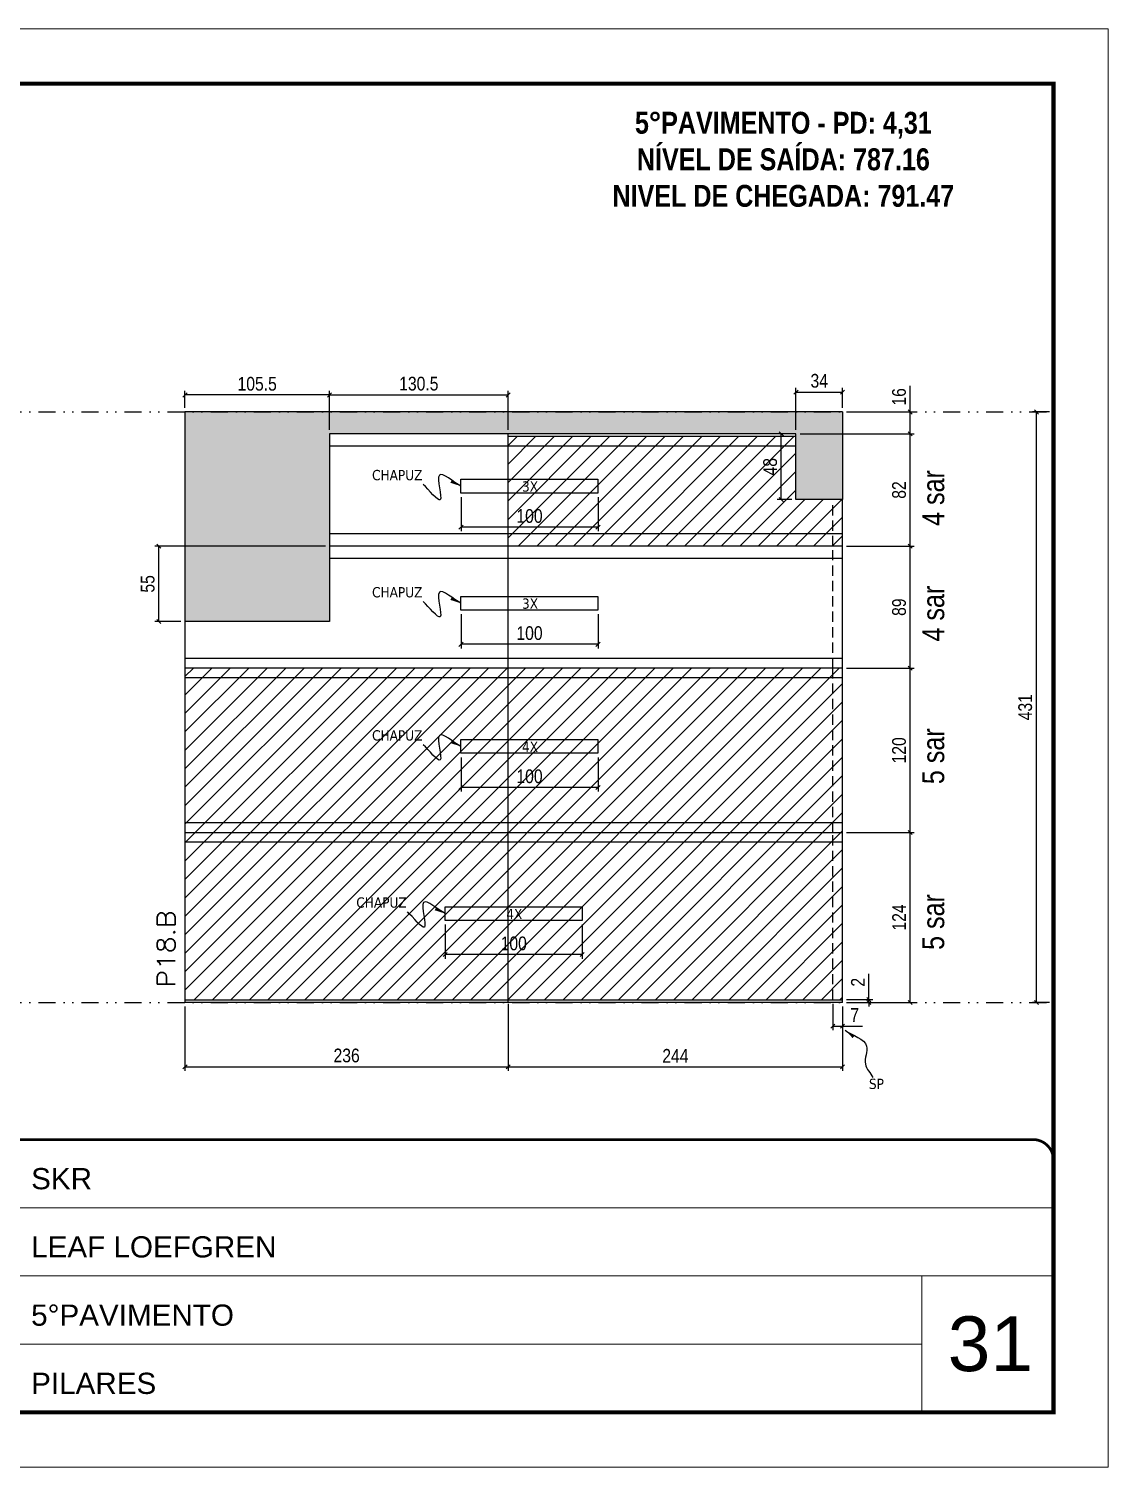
# Model space of a CAD drawing. Extents: x 14400 to 27878, y -21631 to 6985.
# Drawn here: x 18294 to 19082, y -2105 to -1055 of the extents above; entities that cross this region are included whole.
import ezdxf

# ---------------------------------------------------------------- set-up
doc = ezdxf.new("R2010")
doc.units = 0
for name, pattern in [('CONTINUO', [0]), ('DASHED', [0.75, 0.5, -0.25]), ('DIVIDE2', [0.625, 0.25, -0.125, 0, -0.125, 0, -0.125]), ('HIDDEN', [0.375, 0.25, -0.125])]:
    doc.linetypes.add(name, pattern=pattern)
for name, color, linetype, lineweight in [('CARIMBO', 255, 'Continuous', 9), ('Folhas', 255, 'Continuous', 9), ('Hachura', 251, 'Continuous', 9), ('SARRAFO DE PRESSAO', 251, 'DASHED', 9), ('Texto Seção', 7, 'Continuous', 15)]:
    doc.layers.add(name, color=color, linetype=linetype, lineweight=lineweight)
for name, color, linetype in [('COTA', 241, 'Continuous'), ('NOMENCLATURA', 7, 'Continuous'), ('Nível', 160, 'Continuous'), ('Painéis', 200, 'Continuous'), ('SARR_2.2x10', 60, 'Continuous'), ('SARR_2.2x7', 40, 'Continuous'), ('Sarrafo de Pressão', 42, 'HIDDEN'), ('texto', 7, 'Continuous')]:
    doc.layers.add(name, color=color, linetype=linetype)
doc.styles.add('ARIAL', font='arial.ttf')
doc.styles.add('ARIAL_NARROW', font='ARIALN.TTF', dxfattribs={"height": 0.2})
doc.styles.add('COTA TECNICA', font='techl___.ttf', dxfattribs={"height": 10})
doc.styles.add('COTA TECNICA-50', font='techl___.ttf', dxfattribs={"height": 10})
doc.styles.add('REGUA-120', font='ROMANS.shx', dxfattribs={"height": 15})
doc.styles.add('ROMANC', font='techb___.ttf', dxfattribs={"height": 2.5})
doc.styles.get("Standard").update_dxf_attribs({"font": 'arial.ttf'})
doc.dimstyles.new('COTA PAINEL-50', dxfattribs={"dimtxt": 10, "dimasz": 3, "dimexe": 3, "dimexo": 3, "dimgap": 3, "dimtad": 1, "dimdec": 1, "dimzin": 12, "dimdsep": 46, "dimtxsty": 'COTA TECNICA-50', "dimblk1": 'OBLIQUE', "dimblk2": 'OBLIQUE', "dimsah": 1, "dimcen": 0.9, "dimclrd": 4, "dimclre": 4, "dimclrt": 240, "dimadec": 1, "dimazin": 3, "dimtfac": 1, "dimtdec": 1, "dimtmove": 0, "dimatfit": 3, "dimfxl": 1, "dimtolj": 1, "dimtzin": 12, "dimarcsym": 0})
doc.dimstyles.new('PAINEL', dxfattribs={"dimtxt": 10, "dimasz": 3, "dimexe": 3, "dimexo": 3, "dimgap": 3, "dimtad": 1, "dimdec": 1, "dimzin": 12, "dimdsep": 46, "dimtxsty": 'COTA TECNICA', "dimblk1": 'OBLIQUE', "dimblk2": 'OBLIQUE', "dimsah": 1, "dimcen": 0.9, "dimclrd": 4, "dimclre": 4, "dimclrt": 240, "dimadec": 1, "dimazin": 3, "dimtfac": 1, "dimtdec": 1, "dimtmove": 0, "dimatfit": 3, "dimfxl": 1, "dimtolj": 1, "dimtzin": 12, "dimarcsym": 0})
doc.dimstyles.get("Standard").update_dxf_attribs({"dimtxt": 0.18, "dimasz": 0.18, "dimexe": 0.18, "dimexo": 0.0625, "dimgap": 0.09, "dimtad": 0, "dimtih": 1, "dimtoh": 1, "dimdec": 4, "dimzin": 0, "dimdsep": 46, "dimtxsty": 'Standard', "dimcen": 0.09, "dimadec": 0, "dimazin": 0, "dimtfac": 1, "dimtdec": 4, "dimtofl": 0, "dimtmove": 0, "dimatfit": 3, "dimfxl": 1, "dimtolj": 1, "dimtzin": 0, "dimarcsym": 0})

# ---------------------------------------------------------------- blocks, each defined once
blk = doc.blocks.new('9999999999')
at = {"color": 30, "linetype": 'CONTINUO'}
for p, q in [((98564.6, 34379.6), (99584, 34379.6)), ((98564.6, 34329.8), (99488, 34329.8)), ((99584, 34329.8), (99488, 34329.8)), ((99488, 34329.8), (99488, 34230.2)), ((98564.6, 34280), (99488, 34280))]:
    blk.add_line(p, q, dxfattribs=at)
at = {"color": 30, "linetype": 'CONTINUO', "const_width": 2}
blk.add_lwpolyline([(99584, 34230.2), (99584, 34414.4, 0.414214), (99569, 34429.4), (98229, 34429.4, 0.414214), (98214, 34414.4), (98214, 34245.2, 0.414214), (98229, 34230.2), (99584, 34230.2)], format="xyb", dxfattribs=at)
at = {"layer": 'Folhas'}
blk.add_lwpolyline([(98139, 34190.2), (99624, 34190.2), (99624, 35240.2), (98139, 35240.2)], close=True, dxfattribs=at)
at = {"layer": 'Folhas', "color": 30, "const_width": 3}
blk.add_lwpolyline([(98214, 34230.2), (99584, 34230.2), (99584, 35200.2), (98214, 35200.2)], close=True, dxfattribs=at)
at = {"color": 7, "linetype": 'Continuous', "ltscale": 5, "style": 'ARIAL'}
for s, height, p in [('SKR', 15.48, (98837.7, 34393.1)), ('LEAF LOEFGREN', 15.483, (98837.7, 34343.3)), ('5°PAVIMENTO', 15.483, (98837.7, 34293.5)), ('PILARES', 15.48, (98837.7, 34243.7))]:
    blk.add_text(s, height=height, dxfattribs=at).set_placement(p)
blk = doc.blocks.new('_Oblique')
at = {"color": 0, "linetype": 'ByBlock', "lineweight": -2}
blk.add_line((-0.5, -0.5), (0.5, 0.5), dxfattribs=at)
blk = doc.blocks.new('*D2046')
at = {"layer": 'COTA', "color": 4, "lineweight": -2, "transparency": 16777216}
for p, q in [((18881, -1767), (18881, -1786.3)), ((18888, -1769), (18888, -1786.3)), ((18881, -1783.3), (18888, -1783.3)), ((18888, -1783.3), (18902.7, -1783.3))]:
    blk.add_line(p, q, dxfattribs=at)
at = {"layer": 'Defpoints', "color": 0, "transparency": 16777216}
for p in [(18881, -1764), (18888, -1766), (18888, -1783.3)]:
    blk.add_point(p, dxfattribs=at)
at = {"layer": 'COTA', "color": 4, "lineweight": -2, "transparency": 16777216, "xscale": 3, "yscale": 3, "zscale": 3, "rotation": 180}
blk.add_blockref('_Oblique', (18881, -1783.3), dxfattribs=at)
at = {"layer": 'COTA', "color": 4, "lineweight": -2, "transparency": 16777216, "xscale": 3, "yscale": 3, "zscale": 3}
blk.add_blockref('_Oblique', (18888, -1783.3), dxfattribs=at)
at = {"layer": 'COTA', "color": 240, "transparency": 16777216, "insert": (18896.9, -1775.2), "char_height": 10, "attachment_point": 5, "style": 'COTA TECNICA-50'}
blk.add_mtext('\\A1;7', dxfattribs=at)
blk = doc.blocks.new('*D2047')
at = {"layer": 'COTA', "color": 4, "lineweight": -2, "transparency": 16777216}
for p, q in [((18907.2, -1764), (18907.2, -1745.2)), ((18891, -1764), (18910.2, -1764)), ((18891, -1766), (18910.2, -1766)), ((18907.2, -1766), (18907.2, -1764)), ((18907.2, -1766), (18907.2, -1769))]:
    blk.add_line(p, q, dxfattribs=at)
at = {"layer": 'Defpoints', "color": 0, "transparency": 16777216}
for p in [(18888, -1764), (18888, -1766), (18907.2, -1766)]:
    blk.add_point(p, dxfattribs=at)
at = {"layer": 'COTA', "color": 4, "lineweight": -2, "transparency": 16777216, "xscale": 3, "yscale": 3, "zscale": 3}
for p, rotation in [((18907.2, -1764), 270), ((18907.2, -1766), 90)]:
    blk.add_blockref('_Oblique', p, dxfattribs=dict(at, rotation=rotation))
at = {"layer": 'COTA', "color": 240, "transparency": 16777216, "insert": (18899.2, -1751.3), "char_height": 10, "attachment_point": 5, "rotation": 90, "style": 'COTA TECNICA-50'}
blk.add_mtext('\\A1;2', dxfattribs=at)
blk = doc.blocks.new('*D2048')
at = {"layer": 'COTA', "color": 4, "lineweight": -2, "transparency": 16777216}
for p, q in [((18891, -1642), (18940.4, -1642)), ((18937.4, -1766), (18937.4, -1642)), ((18891, -1766), (18940.4, -1766))]:
    blk.add_line(p, q, dxfattribs=at)
at = {"layer": 'Defpoints', "color": 0, "transparency": 16777216}
for p in [(18888, -1642), (18937.4, -1642), (18888, -1766)]:
    blk.add_point(p, dxfattribs=at)
at = {"layer": 'COTA', "color": 4, "lineweight": -2, "transparency": 16777216, "xscale": 3, "yscale": 3, "zscale": 3}
for p, rotation in [((18937.4, -1642), 90), ((18937.4, -1766), 270)]:
    blk.add_blockref('_Oblique', p, dxfattribs=dict(at, rotation=rotation))
at = {"layer": 'COTA', "color": 240, "transparency": 16777216, "insert": (18929.3, -1704), "char_height": 10, "attachment_point": 5, "rotation": 90, "style": 'COTA TECNICA'}
blk.add_mtext('\\A1;124', dxfattribs=at)
blk = doc.blocks.new('*D2049')
at = {"layer": 'COTA', "color": 4, "linetype": 'ByBlock', "lineweight": -2, "transparency": 16777216}
for p, q in [((18598, -1709.2), (18598, -1734.1)), ((18698, -1709.2), (18698, -1734.1)), ((18698, -1731.1), (18598, -1731.1))]:
    blk.add_line(p, q, dxfattribs=at)
at = {"layer": 'Defpoints', "color": 0, "linetype": 'ByBlock', "transparency": 16777216}
for p in [(18598, -1706.2), (18698, -1706.2), (18598, -1731.1)]:
    blk.add_point(p, dxfattribs=at)
at = {"layer": 'COTA', "color": 4, "linetype": 'ByBlock', "lineweight": -2, "transparency": 16777216, "xscale": 3, "yscale": 3, "zscale": 3, "rotation": 180}
blk.add_blockref('_Oblique', (18598, -1731.1), dxfattribs=at)
at = {"layer": 'COTA', "color": 4, "linetype": 'ByBlock', "lineweight": -2, "transparency": 16777216, "xscale": 3, "yscale": 3, "zscale": 3}
blk.add_blockref('_Oblique', (18698, -1731.1), dxfattribs=at)
at = {"layer": 'COTA', "color": 240, "linetype": 'ByBlock', "transparency": 16777216, "insert": (18648, -1723), "char_height": 10, "attachment_point": 5, "style": 'COTA TECNICA'}
blk.add_mtext('\\A1;100', dxfattribs=at)
blk = doc.blocks.new('*D2050')
at = {"layer": 'COTA', "color": 4, "lineweight": -2, "transparency": 16777216}
for p, q in [((18408, -1769), (18408, -1816)), ((18644, -1767), (18644, -1816)), ((18408, -1813), (18644, -1813))]:
    blk.add_line(p, q, dxfattribs=at)
at = {"layer": 'Defpoints', "color": 0, "transparency": 16777216}
for p in [(18408, -1766), (18644, -1764), (18644, -1813)]:
    blk.add_point(p, dxfattribs=at)
at = {"layer": 'COTA', "color": 4, "lineweight": -2, "transparency": 16777216, "xscale": 3, "yscale": 3, "zscale": 3, "rotation": 180}
blk.add_blockref('_Oblique', (18408, -1813), dxfattribs=at)
at = {"layer": 'COTA', "color": 4, "lineweight": -2, "transparency": 16777216, "xscale": 3, "yscale": 3, "zscale": 3}
blk.add_blockref('_Oblique', (18644, -1813), dxfattribs=at)
at = {"layer": 'COTA', "color": 240, "transparency": 16777216, "insert": (18526, -1804.8), "char_height": 10, "attachment_point": 5, "style": 'COTA TECNICA'}
blk.add_mtext('\\A1;236', dxfattribs=at)
blk = doc.blocks.new('*D2051')
at = {"layer": 'COTA', "color": 4, "lineweight": -2, "transparency": 16777216}
for p, q in [((18644, -1767), (18644, -1816)), ((18888, -1769), (18888, -1816)), ((18644, -1813), (18888, -1813))]:
    blk.add_line(p, q, dxfattribs=at)
at = {"layer": 'Defpoints', "color": 0, "transparency": 16777216}
for p in [(18644, -1764), (18888, -1766), (18888, -1813)]:
    blk.add_point(p, dxfattribs=at)
at = {"layer": 'COTA', "color": 4, "lineweight": -2, "transparency": 16777216, "xscale": 3, "yscale": 3, "zscale": 3, "rotation": 180}
blk.add_blockref('_Oblique', (18644, -1813), dxfattribs=at)
at = {"layer": 'COTA', "color": 4, "lineweight": -2, "transparency": 16777216, "xscale": 3, "yscale": 3, "zscale": 3}
blk.add_blockref('_Oblique', (18888, -1813), dxfattribs=at)
at = {"layer": 'COTA', "color": 240, "transparency": 16777216, "insert": (18766, -1805), "char_height": 10, "attachment_point": 5, "style": 'COTA TECNICA'}
blk.add_mtext('\\A1;244', dxfattribs=at)
blk = doc.blocks.new('*D2035')
at = {"layer": 'COTA', "color": 4, "lineweight": -2, "transparency": 16777216}
for p, q in [((18937.4, -1335), (18937.4, -1316)), ((18891, -1335), (18940.4, -1335)), ((18937.4, -1351), (18937.4, -1335)), ((18857, -1351), (18940.4, -1351))]:
    blk.add_line(p, q, dxfattribs=at)
at = {"layer": 'Defpoints', "color": 0, "transparency": 16777216}
for p in [(18888, -1335), (18937.4, -1335), (18854, -1351)]:
    blk.add_point(p, dxfattribs=at)
at = {"layer": 'COTA', "color": 4, "lineweight": -2, "transparency": 16777216, "xscale": 3, "yscale": 3, "zscale": 3}
for p, rotation in [((18937.4, -1335), 90), ((18937.4, -1351), 270)]:
    blk.add_blockref('_Oblique', p, dxfattribs=dict(at, rotation=rotation))
at = {"layer": 'COTA', "color": 240, "transparency": 16777216, "insert": (18929.3, -1324), "char_height": 10, "attachment_point": 5, "rotation": 90, "style": 'COTA TECNICA-50'}
blk.add_mtext('\\A1;16', dxfattribs=at)
blk = doc.blocks.new('*D2037')
at = {"layer": 'COTA', "color": 4, "lineweight": -2, "transparency": 16777216}
for p, q in [((18891, -1522), (18940.4, -1522)), ((18937.4, -1642), (18937.4, -1522)), ((18891, -1642), (18940.4, -1642))]:
    blk.add_line(p, q, dxfattribs=at)
at = {"layer": 'Defpoints', "color": 0, "transparency": 16777216}
for p in [(18888, -1522), (18937.4, -1522), (18888, -1642)]:
    blk.add_point(p, dxfattribs=at)
at = {"layer": 'COTA', "color": 4, "lineweight": -2, "transparency": 16777216, "xscale": 3, "yscale": 3, "zscale": 3}
for p, rotation in [((18937.4, -1522), 90), ((18937.4, -1642), 270)]:
    blk.add_blockref('_Oblique', p, dxfattribs=dict(at, rotation=rotation))
at = {"layer": 'COTA', "color": 240, "transparency": 16777216, "insert": (18929.3, -1582), "char_height": 10, "attachment_point": 5, "rotation": 90, "style": 'COTA TECNICA'}
blk.add_mtext('\\A1;120', dxfattribs=at)
blk = doc.blocks.new('*D2039')
at = {"layer": 'COTA', "color": 4, "linetype": 'ByBlock', "lineweight": -2, "transparency": 16777216}
for p, q in [((18609.5, -1587.2), (18609.5, -1612.1)), ((18709.5, -1587.2), (18709.5, -1612.1)), ((18709.5, -1609.1), (18609.5, -1609.1))]:
    blk.add_line(p, q, dxfattribs=at)
at = {"layer": 'Defpoints', "color": 0, "linetype": 'ByBlock', "transparency": 16777216}
for p in [(18609.5, -1584.2), (18709.5, -1584.2), (18609.5, -1609.1)]:
    blk.add_point(p, dxfattribs=at)
at = {"layer": 'COTA', "color": 4, "linetype": 'ByBlock', "lineweight": -2, "transparency": 16777216, "xscale": 3, "yscale": 3, "zscale": 3, "rotation": 180}
blk.add_blockref('_Oblique', (18609.5, -1609.1), dxfattribs=at)
at = {"layer": 'COTA', "color": 4, "linetype": 'ByBlock', "lineweight": -2, "transparency": 16777216, "xscale": 3, "yscale": 3, "zscale": 3}
blk.add_blockref('_Oblique', (18709.5, -1609.1), dxfattribs=at)
at = {"layer": 'COTA', "color": 240, "linetype": 'ByBlock', "transparency": 16777216, "insert": (18659.5, -1601), "char_height": 10, "attachment_point": 5, "style": 'COTA TECNICA'}
blk.add_mtext('\\A1;100', dxfattribs=at)
blk = doc.blocks.new('*D2053')
at = {"layer": 'COTA', "color": 4, "lineweight": -2, "transparency": 16777216}
for p, q in [((18857, -1351), (18940.4, -1351)), ((18937.4, -1433), (18937.4, -1351)), ((18891, -1433), (18940.4, -1433))]:
    blk.add_line(p, q, dxfattribs=at)
at = {"layer": 'Defpoints', "color": 0, "transparency": 16777216}
for p in [(18854, -1351), (18937.4, -1351), (18888, -1433)]:
    blk.add_point(p, dxfattribs=at)
at = {"layer": 'COTA', "color": 4, "lineweight": -2, "transparency": 16777216, "xscale": 3, "yscale": 3, "zscale": 3}
for p, rotation in [((18937.4, -1351), 90), ((18937.4, -1433), 270)]:
    blk.add_blockref('_Oblique', p, dxfattribs=dict(at, rotation=rotation))
at = {"layer": 'COTA', "color": 240, "transparency": 16777216, "insert": (18929.3, -1392), "char_height": 10, "attachment_point": 5, "rotation": 90, "style": 'COTA TECNICA'}
blk.add_mtext('\\A1;82', dxfattribs=at)
blk = doc.blocks.new('*D2054')
at = {"layer": 'COTA', "color": 4, "lineweight": -2, "transparency": 16777216}
for p, q in [((18854, -1348), (18854, -1317.5)), ((18854, -1320.5), (18888, -1320.5)), ((18888, -1332), (18888, -1317.5))]:
    blk.add_line(p, q, dxfattribs=at)
at = {"layer": 'Defpoints', "color": 0, "transparency": 16777216}
for p in [(18888, -1320.5), (18888, -1335), (18854, -1351)]:
    blk.add_point(p, dxfattribs=at)
at = {"layer": 'COTA', "color": 4, "lineweight": -2, "transparency": 16777216, "xscale": 3, "yscale": 3, "zscale": 3, "rotation": 180}
blk.add_blockref('_Oblique', (18854, -1320.5), dxfattribs=at)
at = {"layer": 'COTA', "color": 4, "lineweight": -2, "transparency": 16777216, "xscale": 3, "yscale": 3, "zscale": 3}
blk.add_blockref('_Oblique', (18888, -1320.5), dxfattribs=at)
at = {"layer": 'COTA', "color": 240, "transparency": 16777216, "insert": (18871, -1312.3), "char_height": 10, "attachment_point": 5, "style": 'COTA TECNICA'}
blk.add_mtext('\\A1;34', dxfattribs=at)
blk = doc.blocks.new('*D2055')
at = {"layer": 'COTA', "color": 4, "lineweight": -2, "transparency": 16777216}
for p, q in [((18851, -1351), (18840.3, -1351)), ((18843.3, -1399), (18843.3, -1351)), ((18851, -1399), (18840.3, -1399))]:
    blk.add_line(p, q, dxfattribs=at)
at = {"layer": 'Defpoints', "color": 0, "transparency": 16777216}
for p in [(18843.3, -1351), (18854, -1351), (18854, -1399)]:
    blk.add_point(p, dxfattribs=at)
at = {"layer": 'COTA', "color": 4, "lineweight": -2, "transparency": 16777216, "xscale": 3, "yscale": 3, "zscale": 3}
for p, rotation in [((18843.3, -1351), 90), ((18843.3, -1399), 270)]:
    blk.add_blockref('_Oblique', p, dxfattribs=dict(at, rotation=rotation))
at = {"layer": 'COTA', "color": 240, "transparency": 16777216, "insert": (18835.2, -1375), "char_height": 10, "attachment_point": 5, "rotation": 90, "style": 'COTA TECNICA'}
blk.add_mtext('\\A1;48', dxfattribs=at)
blk = doc.blocks.new('*D4003')
at = {"layer": 'COTA', "color": 4, "lineweight": -2, "transparency": 16777216}
for p, q in [((19039, -1335), (19026.6, -1335)), ((19029.6, -1766), (19029.6, -1335)), ((19039, -1766), (19026.6, -1766))]:
    blk.add_line(p, q, dxfattribs=at)
at = {"layer": 'Defpoints', "color": 0, "transparency": 16777216}
for p in [(19029.6, -1335), (19042, -1335), (19042, -1766)]:
    blk.add_point(p, dxfattribs=at)
at = {"layer": 'COTA', "color": 4, "lineweight": -2, "transparency": 16777216, "xscale": 3, "yscale": 3, "zscale": 3}
for p, rotation in [((19029.6, -1335), 90), ((19029.6, -1766), 270)]:
    blk.add_blockref('_Oblique', p, dxfattribs=dict(at, rotation=rotation))
at = {"layer": 'COTA', "color": 240, "transparency": 16777216, "insert": (19021.4, -1550.5), "char_height": 10, "attachment_point": 5, "rotation": 90, "style": 'COTA TECNICA'}
blk.add_mtext('\\A1;431', dxfattribs=at)
blk = doc.blocks.new('*D4007')
at = {"layer": 'COTA', "color": 4, "lineweight": -2, "transparency": 16777216}
for p, q in [((18891, -1433), (18940.4, -1433)), ((18937.4, -1522), (18937.4, -1433)), ((18891, -1522), (18940.4, -1522))]:
    blk.add_line(p, q, dxfattribs=at)
at = {"layer": 'Defpoints', "color": 0, "transparency": 16777216}
for p in [(18888, -1433), (18937.4, -1433), (18888, -1522)]:
    blk.add_point(p, dxfattribs=at)
at = {"layer": 'COTA', "color": 4, "lineweight": -2, "transparency": 16777216, "xscale": 3, "yscale": 3, "zscale": 3}
for p, rotation in [((18937.4, -1433), 90), ((18937.4, -1522), 270)]:
    blk.add_blockref('_Oblique', p, dxfattribs=dict(at, rotation=rotation))
at = {"layer": 'COTA', "color": 240, "transparency": 16777216, "insert": (18929.3, -1477.5), "char_height": 10, "attachment_point": 5, "rotation": 90, "style": 'COTA TECNICA'}
blk.add_mtext('\\A1;89', dxfattribs=at)
blk = doc.blocks.new('*D4008')
at = {"layer": 'COTA', "color": 4, "lineweight": -2, "transparency": 16777216}
for p, q in [((18510.5, -1433), (18385.9, -1433)), ((18388.9, -1488), (18388.9, -1433)), ((18405, -1488), (18385.9, -1488))]:
    blk.add_line(p, q, dxfattribs=at)
at = {"layer": 'Defpoints', "color": 0, "transparency": 16777216}
for p in [(18388.9, -1433), (18513.5, -1433), (18408, -1488)]:
    blk.add_point(p, dxfattribs=at)
at = {"layer": 'COTA', "color": 4, "lineweight": -2, "transparency": 16777216, "xscale": 3, "yscale": 3, "zscale": 3}
for p, rotation in [((18388.9, -1433), 90), ((18388.9, -1488), 270)]:
    blk.add_blockref('_Oblique', p, dxfattribs=dict(at, rotation=rotation))
at = {"layer": 'COTA', "color": 240, "transparency": 16777216, "insert": (18380.8, -1460.5), "char_height": 10, "attachment_point": 5, "rotation": 90, "style": 'COTA TECNICA'}
blk.add_mtext('\\A1;55', dxfattribs=at)
blk = doc.blocks.new('*D4009')
at = {"layer": 'COTA', "color": 4, "lineweight": -2, "transparency": 16777216}
for p, q in [((18408, -1332), (18408, -1319.6)), ((18513.5, -1322.6), (18408, -1322.6)), ((18513.5, -1348), (18513.5, -1319.6))]:
    blk.add_line(p, q, dxfattribs=at)
at = {"layer": 'Defpoints', "color": 0, "transparency": 16777216}
for p in [(18408, -1322.6), (18408, -1335), (18513.5, -1351)]:
    blk.add_point(p, dxfattribs=at)
at = {"layer": 'COTA', "color": 4, "lineweight": -2, "transparency": 16777216, "xscale": 3, "yscale": 3, "zscale": 3, "rotation": 180}
blk.add_blockref('_Oblique', (18408, -1322.6), dxfattribs=at)
at = {"layer": 'COTA', "color": 4, "lineweight": -2, "transparency": 16777216, "xscale": 3, "yscale": 3, "zscale": 3}
blk.add_blockref('_Oblique', (18513.5, -1322.6), dxfattribs=at)
at = {"layer": 'COTA', "color": 240, "transparency": 16777216, "insert": (18460.7, -1314.5), "char_height": 10, "attachment_point": 5, "style": 'COTA TECNICA'}
blk.add_mtext('\\A1;105.5', dxfattribs=at)
blk = doc.blocks.new('*D4010')
at = {"layer": 'COTA', "color": 4, "lineweight": -2, "transparency": 16777216}
for p, q in [((18513.5, -1348), (18513.5, -1319.6)), ((18513.5, -1322.6), (18644, -1322.6)), ((18644, -1348), (18644, -1319.6))]:
    blk.add_line(p, q, dxfattribs=at)
at = {"layer": 'Defpoints', "color": 0, "transparency": 16777216}
for p in [(18644, -1322.6), (18513.5, -1351), (18644, -1351)]:
    blk.add_point(p, dxfattribs=at)
at = {"layer": 'COTA', "color": 4, "lineweight": -2, "transparency": 16777216, "xscale": 3, "yscale": 3, "zscale": 3, "rotation": 180}
blk.add_blockref('_Oblique', (18513.5, -1322.6), dxfattribs=at)
at = {"layer": 'COTA', "color": 4, "lineweight": -2, "transparency": 16777216, "xscale": 3, "yscale": 3, "zscale": 3}
blk.add_blockref('_Oblique', (18644, -1322.6), dxfattribs=at)
at = {"layer": 'COTA', "color": 240, "transparency": 16777216, "insert": (18578.7, -1314.4), "char_height": 10, "attachment_point": 5, "style": 'COTA TECNICA'}
blk.add_mtext('\\A1;130.5', dxfattribs=at)
blk = doc.blocks.new('*D4011')
at = {"layer": 'COTA', "color": 4, "linetype": 'ByBlock', "lineweight": -2, "transparency": 16777216}
for p, q in [((18609.5, -1482.7), (18609.5, -1507.6)), ((18709.5, -1482.7), (18709.5, -1507.6)), ((18709.5, -1504.6), (18609.5, -1504.6))]:
    blk.add_line(p, q, dxfattribs=at)
at = {"layer": 'Defpoints', "color": 0, "linetype": 'ByBlock', "transparency": 16777216}
for p in [(18609.5, -1479.7), (18709.5, -1479.7), (18609.5, -1504.6)]:
    blk.add_point(p, dxfattribs=at)
at = {"layer": 'COTA', "color": 4, "linetype": 'ByBlock', "lineweight": -2, "transparency": 16777216, "xscale": 3, "yscale": 3, "zscale": 3, "rotation": 180}
blk.add_blockref('_Oblique', (18609.5, -1504.6), dxfattribs=at)
at = {"layer": 'COTA', "color": 4, "linetype": 'ByBlock', "lineweight": -2, "transparency": 16777216, "xscale": 3, "yscale": 3, "zscale": 3}
blk.add_blockref('_Oblique', (18709.5, -1504.6), dxfattribs=at)
at = {"layer": 'COTA', "color": 240, "linetype": 'ByBlock', "transparency": 16777216, "insert": (18659.5, -1496.5), "char_height": 10, "attachment_point": 5, "style": 'COTA TECNICA'}
blk.add_mtext('\\A1;100', dxfattribs=at)
blk = doc.blocks.new('*D4012')
at = {"layer": 'COTA', "color": 4, "linetype": 'ByBlock', "lineweight": -2, "transparency": 16777216}
for p, q in [((18609.5, -1397.2), (18609.5, -1422.1)), ((18709.5, -1397.2), (18709.5, -1422.1)), ((18709.5, -1419.1), (18609.5, -1419.1))]:
    blk.add_line(p, q, dxfattribs=at)
at = {"layer": 'Defpoints', "color": 0, "linetype": 'ByBlock', "transparency": 16777216}
for p in [(18609.5, -1394.2), (18709.5, -1394.2), (18609.5, -1419.1)]:
    blk.add_point(p, dxfattribs=at)
at = {"layer": 'COTA', "color": 4, "linetype": 'ByBlock', "lineweight": -2, "transparency": 16777216, "xscale": 3, "yscale": 3, "zscale": 3, "rotation": 180}
blk.add_blockref('_Oblique', (18609.5, -1419.1), dxfattribs=at)
at = {"layer": 'COTA', "color": 4, "linetype": 'ByBlock', "lineweight": -2, "transparency": 16777216, "xscale": 3, "yscale": 3, "zscale": 3}
blk.add_blockref('_Oblique', (18709.5, -1419.1), dxfattribs=at)
at = {"layer": 'COTA', "color": 240, "linetype": 'ByBlock', "transparency": 16777216, "insert": (18659.5, -1411), "char_height": 10, "attachment_point": 5, "style": 'COTA TECNICA'}
blk.add_mtext('\\A1;100', dxfattribs=at)

msp = doc.modelspace()

# ---------------------------------------------------------------- hatches: boundary and pattern name
at = {"layer": 'COTA'}
h = msp.add_hatch(dxfattribs=at)
h.set_pattern_fill('AR-CONC', color=256, scale=0.03)
h.paths.add_polyline_path([(18513.49, -1351.02), (18853.99, -1351.02), (18853.99, -1399.02), (18887.99, -1399.02), (18887.99, -1335.02), (18407.99, -1335.02), (18407.99, -1488.02), (18513.49, -1488.02)])
at = {"layer": 'Hachura', "linetype": 'ByBlock'}
h = msp.add_hatch(dxfattribs=at)
h.set_pattern_fill('ANSI31', color=256, scale=3)
h.paths.add_polyline_path([(17941.65, -1349.02), (17803.65, -1349.02), (17803.65, -1399.02), (17941.65, -1399.02)])
h.paths.add_polyline_path([(18013.65, -1335.02), (17968.65, -1335.02), (17968.65, -1399.02), (18013.65, -1399.02)])
h.paths.add_polyline_path([(18226.65, -1335.02), (18013.65, -1335.02), (18013.65, -1399.02), (18226.65, -1399.02)])
h.paths.add_polyline_path([(18226.65, -1490.02), (18013.65, -1490.02), (18013.65, -1524.02), (18226.65, -1524.02)])
h.paths.add_polyline_path([(18226.65, -1524.02), (18013.65, -1524.02), (18013.65, -1642.02), (18226.65, -1642.02)])
h.paths.add_polyline_path([(18226.65, -1642.02), (18013.65, -1642.02), (18013.65, -1764.02), (18226.65, -1764.02)])
h.paths.add_polyline_path([(18013.65, -1642.02), (17769.65, -1642.02), (17769.65, -1764.02), (18013.65, -1764.02)])
h.paths.add_polyline_path([(18013.65, -1524.02), (17769.65, -1524.02), (17769.65, -1642.02), (18013.65, -1642.02)])
h.paths.add_polyline_path([(18013.65, -1490.02), (17769.65, -1490.02), (17769.65, -1524.02), (18013.65, -1524.02)])
h.paths.add_polyline_path([(18887.99, -1399.02), (18853.99, -1399.02), (18853.99, -1353.02), (18643.99, -1353.02), (18643.99, -1433.02), (18887.99, -1433.02)])
h.paths.add_polyline_path([(18887.99, -1522.02), (18643.99, -1522.02), (18643.99, -1642.02), (18887.99, -1642.02)])
h.paths.add_polyline_path([(18643.99, -1522.02), (18407.99, -1522.02), (18407.99, -1642.02), (18643.99, -1642.02)])
h.paths.add_polyline_path([(18643.99, -1642.02), (18407.99, -1642.02), (18407.99, -1764.02), (18643.99, -1764.02)])
h.paths.add_polyline_path([(18887.99, -1642.02), (18643.99, -1642.02), (18643.99, -1764.02), (18887.99, -1764.02)])

# ---------------------------------------------------------------- linework, layer by layer
at = {"layer": 'COTA'}
for p, q in [((18887.99, -1335.02), (18407.99, -1335.02)), ((18407.99, -1335.02), (18407.99, -1488.02)), ((18887.99, -1335.02), (18887.99, -1399.02))]:
    msp.add_line(p, q, dxfattribs=at)
at = {"layer": 'Nível', "color": 4, "linetype": 'DIVIDE2', "ltscale": 50}
for p, q in [((17671.97, -1335.02), (19041.97, -1335.02)), ((17671.97, -1766.02), (19041.97, -1766.02))]:
    msp.add_line(p, q, dxfattribs=at)
at = {"layer": 'Painéis'}
for p, q in [((18853.99, -1351.02), (18513.49, -1351.02)), ((18513.49, -1351.02), (18513.49, -1488.02)), ((18643.99, -1766.02), (18643.99, -1351.02)), ((18853.99, -1353.02), (18643.99, -1353.02)), ((18853.99, -1399.02), (18853.99, -1351.02)), ((18887.99, -1399.02), (18853.99, -1399.02)), ((18887.99, -1642.02), (18887.99, -1399.02)), ((18887.99, -1433.02), (18513.49, -1433.02)), ((18407.99, -1488.02), (18407.99, -1642.02)), ((18513.49, -1488.02), (18407.99, -1488.02)), ((18887.99, -1522.02), (18407.99, -1522.02)), ((18407.99, -1642.02), (18407.99, -1766.02)), ((18407.99, -1642.02), (18887.99, -1642.02)), ((18887.99, -1766.02), (18887.99, -1642.02))]:
    msp.add_line(p, q, dxfattribs=at)
for points in [[(18407.99, -1764.02), (18887.99, -1764.02)], [(18887.99, -1766.02), (18407.99, -1766.02)]]:
    msp.add_lwpolyline(points, dxfattribs=at)
at = {"layer": 'SARR_2.2x10'}
for points in [[(18609.49, -1384.17), (18709.49, -1384.17), (18709.49, -1394.17), (18609.49, -1394.17)], [(18609.49, -1469.67), (18709.49, -1469.67), (18709.49, -1479.67), (18609.49, -1479.67)], [(18609.49, -1574.17), (18709.49, -1574.17), (18709.49, -1584.17), (18609.49, -1584.17)], [(18597.99, -1696.17), (18697.99, -1696.17), (18697.99, -1706.17), (18597.99, -1706.17)]]:
    msp.add_lwpolyline(points, close=True, dxfattribs=at)
at = {"layer": 'SARR_2.2x7'}
for p, q in [((18643.99, -1360.02), (18513.49, -1360.02)), ((18853.99, -1360.02), (18643.99, -1360.02)), ((18643.99, -1424.02), (18513.49, -1424.02)), ((18887.99, -1424.02), (18643.99, -1424.02)), ((18643.99, -1442.02), (18513.49, -1442.02)), ((18887.99, -1442.02), (18643.99, -1442.02)), ((18643.99, -1515.02), (18407.99, -1515.02)), ((18887.99, -1515.02), (18643.99, -1515.02)), ((18643.99, -1529.02), (18407.99, -1529.02)), ((18887.99, -1529.02), (18643.99, -1529.02)), ((18643.99, -1635.02), (18407.99, -1635.02)), ((18887.99, -1635.02), (18643.99, -1635.02)), ((18643.99, -1649.02), (18407.99, -1649.02)), ((18887.99, -1649.02), (18643.99, -1649.02))]:
    msp.add_line(p, q, dxfattribs=at)
at = {"layer": 'Sarrafo de Pressão', "ltscale": 30}
for p, q in [((18880.99, -1433.02), (18880.99, -1399.02)), ((18880.99, -1522.02), (18880.99, -1433.02)), ((18880.99, -1642.02), (18880.99, -1522.02)), ((18880.99, -1764.02), (18880.99, -1642.02))]:
    msp.add_line(p, q, dxfattribs=at)

# ---------------------------------------------------------------- block references
at = {"layer": 'SARRAFO DE PRESSAO', "color": 6, "linetype": 'ByBlock'}
msp.add_blockref('9999999999', (-80542.01, -36295.5), dxfattribs=at)

# ---------------------------------------------------------------- texts
at = {"layer": 'CARIMBO', "style": 'ARIAL'}
msp.add_text('31', height=40, dxfattribs=at).set_placement((18964.83, -2035.15))
at = {"layer": 'NOMENCLATURA', "style": 'ARIAL_NARROW'}
for s, p in [('4 sar', (18962.23, -1418.19)), ('4 sar', (18962.23, -1502.58)), ('5 sar', (18962.23, -1606.69)), ('5 sar', (18962.23, -1727.69))]:
    msp.add_text(s, height=16, rotation=90, dxfattribs=at).set_placement(p)
at = {"layer": 'NOMENCLATURA', "color": 2, "insert": (18844.81, -1089.24), "char_height": 16, "attachment_point": 2, "style": 'ROMANC'}
msp.add_mtext_dynamic_manual_height_columns('\\P5°PAVIMENTO - PD: 4,31\\PNÍVEL DE SAÍDA: 787.16\\PNIVEL DE CHEGADA: 791.47', width=432.3511, gutter_width=1, heights=[0], dxfattribs=at)
at = {"layer": 'texto', "color": 0, "char_height": 7.5, "attachment_point": 5}
for s, insert in [('{\\fTahoma|b0|i0|c0|p34;\\C4;CHAPUZ}', (18562.94, -1381.16)), ('{\\fTahoma|b0|i0|c0|p34;\\C4;3X}', (18659.88, -1389.46)), ('{\\fTahoma|b0|i0|c0|p34;\\C4;CHAPUZ}', (18562.94, -1466.66)), ('{\\fTahoma|b0|i0|c0|p34;\\C4;3X}', (18659.88, -1474.96)), ('{\\fTahoma|b0|i0|c0|p34;\\C4;CHAPUZ}', (18562.94, -1571.16)), ('{\\fTahoma|b0|i0|c0|p34;\\C4;4X}', (18659.88, -1579.46)), ('{\\fTahoma|b0|i0|c0|p34;\\C4;CHAPUZ}', (18551.44, -1693.16)), ('{\\fTahoma|b0|i0|c0|p34;\\C4;4X}', (18648.38, -1701.46)), ('{\\fTahoma|b0|i0|c0|p34;\\C4;SP}', (18912.76, -1825.51))]:
    msp.add_mtext(s, dxfattribs=dict(at, insert=insert))
at = {"layer": 'Texto Seção', "style": 'REGUA-120', "width": 1.1}
msp.add_text('P18.B', height=13, rotation=90, dxfattribs=at).set_placement((18400.74, -1755.25))

# ---------------------------------------------------------------- dimensions: what is measured, and where the dimension line sits
at = {"layer": 'COTA'}
for base, p1, p2, dimstyle, picture, middle in [((18407.99, -1322.58), (18513.49, -1351.02), (18407.99, -1335.02), 'PAINEL', '*D4009', (18460.74, -1314.47)), ((18643.99, -1322.58), (18513.49, -1351.02), (18643.99, -1351.02), 'PAINEL', '*D4010', (18578.74, -1314.36)), ((18887.99, -1320.48), (18853.99, -1351.02), (18887.99, -1335.02), 'PAINEL', '*D2054', (18870.99, -1312.26)), ((18643.99, -1813.05), (18407.99, -1766.02), (18643.99, -1764.02), 'PAINEL', '*D2050', (18525.99, -1804.83)), ((18887.99, -1783.26), (18880.99, -1764.02), (18887.99, -1766.02), 'COTA PAINEL-50', '*D2046', (18896.85, -1775.18))]:
    dim = msp.add_linear_dim(base=base, p1=p1, p2=p2, dimstyle=dimstyle, dxfattribs=at)
    dim.commit()
    dim.dimension.update_dxf_attribs({"geometry": picture, "text_midpoint": middle})
for base, p1, p2, dimstyle, picture, middle in [((18937.35, -1335.02), (18853.99, -1351.02), (18887.99, -1335.02), 'COTA PAINEL-50', '*D2035', (18929.25, -1324.01)), ((19029.59, -1335.02), (19041.97, -1766.02), (19041.97, -1335.02), 'PAINEL', '*D4003', (19021.37, -1550.52)), ((18843.29, -1351.02), (18853.99, -1399.02), (18853.99, -1351.02), 'PAINEL', '*D2055', (18835.2, -1375.02)), ((18937.35, -1351.02), (18887.99, -1433.02), (18853.99, -1351.02), 'PAINEL', '*D2053', (18929.26, -1392.02)), ((18388.86, -1433.02), (18407.99, -1488.02), (18513.49, -1433.02), 'PAINEL', '*D4008', (18380.75, -1460.52)), ((18937.35, -1433.02), (18887.99, -1522.02), (18887.99, -1433.02), 'PAINEL', '*D4007', (18929.25, -1477.52)), ((18937.35, -1522.02), (18887.99, -1642.02), (18887.99, -1522.02), 'PAINEL', '*D2037', (18929.25, -1582.02)), ((18937.35, -1642.02), (18887.99, -1766.02), (18887.99, -1642.02), 'PAINEL', '*D2048', (18929.28, -1704.02))]:
    dim = msp.add_linear_dim(base=base, p1=p1, p2=p2, angle=90, dimstyle=dimstyle, dxfattribs=at)
    dim.commit()
    dim.dimension.update_dxf_attribs({"geometry": picture, "text_midpoint": middle})
at = {"layer": 'COTA', "linetype": 'ByBlock'}
for base, p1, p2, picture, middle in [((18609.49, -1419.1), (18709.49, -1394.17), (18609.49, -1394.17), '*D4012', (18659.49, -1411)), ((18609.49, -1504.6), (18709.49, -1479.67), (18609.49, -1479.67), '*D4011', (18659.49, -1496.5)), ((18609.49, -1609.1), (18709.49, -1584.17), (18609.49, -1584.17), '*D2039', (18659.49, -1601)), ((18597.99, -1731.1), (18697.99, -1706.17), (18597.99, -1706.17), '*D2049', (18647.99, -1723))]:
    dim = msp.add_linear_dim(base=base, p1=p1, p2=p2, dimstyle='PAINEL', dxfattribs=at)
    dim.commit()
    dim.dimension.update_dxf_attribs({"geometry": picture, "text_midpoint": middle})
at = {"layer": 'COTA'}
dim = msp.add_linear_dim(base=(18907.24, -1766.02), p1=(18887.99, -1764.02), p2=(18887.99, -1766.02), angle=90, dimstyle='COTA PAINEL-50', dxfattribs=at)
dim.commit()
dim.dimension.update_dxf_attribs({"geometry": '*D2047', "text_midpoint": (18907.24, -1751.27), "dimtype": 160})
dim = msp.add_linear_dim(base=(18887.99, -1813.05), p1=(18643.99, -1764.02), p2=(18887.99, -1766.02), dimstyle='PAINEL', override={"dimtmove": 1}, dxfattribs=at)
dim.commit()
dim.dimension.update_dxf_attribs({"geometry": '*D2051', "text_midpoint": (18765.99, -1804.97)})

# ---------------------------------------------------------------- leaders
at = {"layer": 'COTA', "path_type": 1}
for points in [[(18609.49, -1389.17), (18593.7, -1381.16), (18594.29, -1399.03), (18581.85, -1387.89)], [(18609.49, -1474.67), (18593.7, -1466.66), (18594.29, -1484.53), (18581.85, -1473.39)], [(18609.49, -1579.17), (18593.7, -1571.16), (18594.29, -1589.03), (18581.85, -1577.89)], [(18597.99, -1701.17), (18582.2, -1693.16), (18582.79, -1711.03), (18570.35, -1699.89)], [(18889.82, -1786.2), (18905.6, -1798.03), (18904.68, -1811.04), (18910.23, -1820.82)]]:
    msp.add_leader(points, dimstyle='Standard', override={"dimasz": 8}, dxfattribs=at)

doc.saveas('drawing.dxf')
